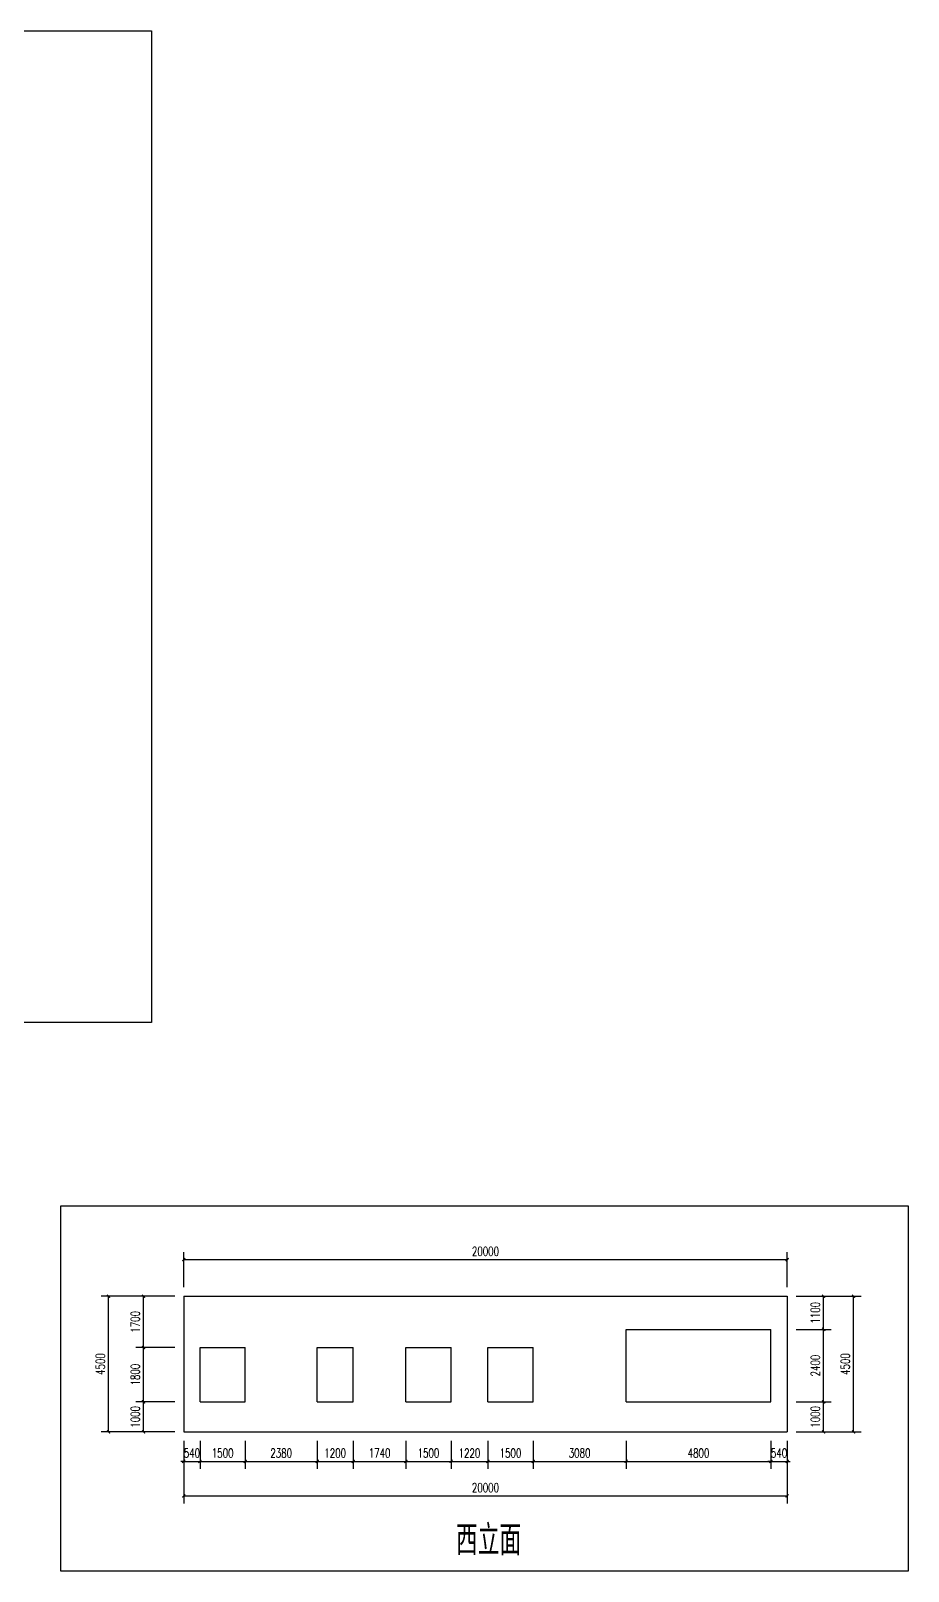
# Model space of a CAD drawing. Extents: x -2142 to 97876, y 173 to 51679.
# Drawn here: x 37990 to 67067, y 615 to 51679 of the extents above; entities that cross this region are included whole.
import ezdxf

# ---------------------------------------------------------------- set-up
doc = ezdxf.new("R2010")
doc.units = 0
doc.header["$LTSCALE"] = 1000
doc.header["$MEASUREMENT"] = 0
for name, color, linetype in [('E_WINDOW', 4, 'Continuous'), ('edge', 180, 'Continuous'), ('PUB_DIM', 3, 'Continuous')]:
    doc.layers.add(name, color=color, linetype=linetype)
doc.styles.add('_TCH_DIM_T3', font='SIMPLEX', dxfattribs={"width": 0.705882, "bigfont": 'GBCBIG'})
doc.styles.get("Standard").update_dxf_attribs({"font": 'gbenor.shx', "bigfont": 'gbcbig.shx'})
doc.dimstyles.new('_TCH_ARCH&&100', dxfattribs={"dimtxt": 297.5, "dimasz": 100, "dimexe": 250, "dimexo": 300, "dimgap": 126.25, "dimtad": 1, "dimdec": 0, "dimzin": 0, "dimdsep": 46, "dimtxsty": '_TCH_DIM_T3', "dimblk": 'ARCHTICK', "dimcen": 0.09, "dimclrt": 7, "dimazin": 2, "dimtfac": 1, "dimtdec": 0, "dimtix": 1, "dimtmove": 2, "dimatfit": 3, "dimfxl": 100, "dimtolj": 1, "dimtzin": 0, "dimarcsym": 0})

# ---------------------------------------------------------------- blocks, each defined once
blk = doc.blocks.new('_ArchTick')
at = {"color": 0, "linetype": 'ByBlock', "const_width": 0.4}
blk.add_lwpolyline([(-0.5, -0.5), (0.5, 0.5)], dxfattribs=at)
blk = doc.blocks.new('*D37')
at = {"layer": 'Defpoints', "color": 0, "transparency": 16777216}
for p in [(63058, 9731), (65257, 9731), (63058, 5231)]:
    blk.add_point(p, dxfattribs=at)
at = {"layer": 'PUB_DIM', "color": 0, "lineweight": -2, "transparency": 16777216}
for p, q in [((63358, 9731), (65507, 9731)), ((65257, 5231), (65257, 9731)), ((63358, 5231), (65507, 5231))]:
    blk.add_line(p, q, dxfattribs=at)
at = {"layer": 'PUB_DIM', "color": 0, "lineweight": -2, "transparency": 16777216, "xscale": 100, "yscale": 100, "zscale": 100}
for p, rotation in [((65257, 9731), 90), ((65257, 5231), 270)]:
    blk.add_blockref('_ArchTick', p, dxfattribs=dict(at, rotation=rotation))
at = {"layer": 'PUB_DIM', "color": 7, "transparency": 16777216, "insert": (64982, 7481), "char_height": 297.5, "attachment_point": 5, "rotation": 90, "style": '_TCH_DIM_T3'}
blk.add_mtext('\\A1;4500', dxfattribs=at)
blk = doc.blocks.new('*D38')
at = {"layer": 'Defpoints', "color": 0, "transparency": 16777216}
for p in [(63058, 9731), (64265, 9731), (63058, 8631)]:
    blk.add_point(p, dxfattribs=at)
at = {"layer": 'PUB_DIM', "color": 0, "lineweight": -2, "transparency": 16777216}
for p, q in [((63358, 9731), (64515, 9731)), ((64265, 8631), (64265, 9731)), ((63358, 8631), (64515, 8631))]:
    blk.add_line(p, q, dxfattribs=at)
at = {"layer": 'PUB_DIM', "color": 0, "lineweight": -2, "transparency": 16777216, "xscale": 100, "yscale": 100, "zscale": 100}
for p, rotation in [((64265, 9731), 90), ((64265, 8631), 270)]:
    blk.add_blockref('_ArchTick', p, dxfattribs=dict(at, rotation=rotation))
at = {"layer": 'PUB_DIM', "color": 7, "transparency": 16777216, "insert": (63990, 9181), "char_height": 297.5, "attachment_point": 5, "rotation": 90, "style": '_TCH_DIM_T3'}
blk.add_mtext('\\A1;1100', dxfattribs=at)
blk = doc.blocks.new('*D39')
at = {"layer": 'Defpoints', "color": 0, "transparency": 16777216}
for p in [(63058, 8631), (64265, 8631), (63058, 6231)]:
    blk.add_point(p, dxfattribs=at)
at = {"layer": 'PUB_DIM', "color": 0, "lineweight": -2, "transparency": 16777216}
for p, q in [((63358, 8631), (64515, 8631)), ((64265, 6231), (64265, 8631)), ((63358, 6231), (64515, 6231))]:
    blk.add_line(p, q, dxfattribs=at)
at = {"layer": 'PUB_DIM', "color": 0, "lineweight": -2, "transparency": 16777216, "xscale": 100, "yscale": 100, "zscale": 100}
for p, rotation in [((64265, 8631), 90), ((64265, 6231), 270)]:
    blk.add_blockref('_ArchTick', p, dxfattribs=dict(at, rotation=rotation))
at = {"layer": 'PUB_DIM', "color": 7, "transparency": 16777216, "insert": (63990, 7431), "char_height": 297.5, "attachment_point": 5, "rotation": 90, "style": '_TCH_DIM_T3'}
blk.add_mtext('\\A1;2400', dxfattribs=at)
blk = doc.blocks.new('*D40')
at = {"layer": 'Defpoints', "color": 0, "transparency": 16777216}
for p in [(63058, 6231), (64265, 6231), (63058, 5231)]:
    blk.add_point(p, dxfattribs=at)
at = {"layer": 'PUB_DIM', "color": 0, "lineweight": -2, "transparency": 16777216}
for p, q in [((63358, 6231), (64515, 6231)), ((64265, 5231), (64265, 6231)), ((63358, 5231), (64515, 5231))]:
    blk.add_line(p, q, dxfattribs=at)
at = {"layer": 'PUB_DIM', "color": 0, "lineweight": -2, "transparency": 16777216, "xscale": 100, "yscale": 100, "zscale": 100}
for p, rotation in [((64265, 6231), 90), ((64265, 5231), 270)]:
    blk.add_blockref('_ArchTick', p, dxfattribs=dict(at, rotation=rotation))
at = {"layer": 'PUB_DIM', "color": 7, "transparency": 16777216, "insert": (63990, 5731), "char_height": 297.5, "attachment_point": 5, "rotation": 90, "style": '_TCH_DIM_T3'}
blk.add_mtext('\\A1;1000', dxfattribs=at)
blk = doc.blocks.new('*D41')
at = {"layer": 'Defpoints', "color": 0, "transparency": 16777216}
for p in [(43058, 5231), (63058, 5231), (63058, 3110)]:
    blk.add_point(p, dxfattribs=at)
at = {"layer": 'PUB_DIM', "color": 0, "lineweight": -2, "transparency": 16777216}
for p, q in [((43058, 4931), (43058, 2860)), ((63058, 4931), (63058, 2860)), ((43058, 3110), (63058, 3110))]:
    blk.add_line(p, q, dxfattribs=at)
at = {"layer": 'PUB_DIM', "color": 0, "lineweight": -2, "transparency": 16777216, "xscale": 100, "yscale": 100, "zscale": 100, "rotation": 180}
blk.add_blockref('_ArchTick', (43058, 3110), dxfattribs=at)
at = {"layer": 'PUB_DIM', "color": 0, "lineweight": -2, "transparency": 16777216, "xscale": 100, "yscale": 100, "zscale": 100}
blk.add_blockref('_ArchTick', (63058, 3110), dxfattribs=at)
at = {"layer": 'PUB_DIM', "color": 7, "transparency": 16777216, "insert": (53058, 3385), "char_height": 297.5, "attachment_point": 5, "style": '_TCH_DIM_T3'}
blk.add_mtext('\\A1;20000', dxfattribs=at)
blk = doc.blocks.new('*D42')
at = {"layer": 'Defpoints', "color": 0, "transparency": 16777216}
for p in [(43058, 5231), (43598, 5231), (43598, 4255)]:
    blk.add_point(p, dxfattribs=at)
at = {"layer": 'PUB_DIM', "color": 0, "lineweight": -2, "transparency": 16777216}
for p, q in [((43058, 4931), (43058, 4005)), ((43598, 4931), (43598, 4005)), ((43058, 4255), (42958, 4255)), ((43058, 4255), (43598, 4255)), ((43598, 4255), (43698, 4255))]:
    blk.add_line(p, q, dxfattribs=at)
at = {"layer": 'PUB_DIM', "color": 0, "lineweight": -2, "transparency": 16777216, "xscale": 100, "yscale": 100, "zscale": 100}
blk.add_blockref('_ArchTick', (43058, 4255), dxfattribs=at)
at = {"layer": 'PUB_DIM', "color": 0, "lineweight": -2, "transparency": 16777216, "xscale": 100, "yscale": 100, "zscale": 100, "rotation": 180}
blk.add_blockref('_ArchTick', (43598, 4255), dxfattribs=at)
at = {"layer": 'PUB_DIM', "color": 7, "transparency": 16777216, "insert": (43328, 4530), "char_height": 297.5, "attachment_point": 5, "style": '_TCH_DIM_T3'}
blk.add_mtext('\\A1;540', dxfattribs=at)
blk = doc.blocks.new('*D43')
at = {"layer": 'Defpoints', "color": 0, "transparency": 16777216}
for p in [(43598, 5231), (45098, 5231), (45098, 4255)]:
    blk.add_point(p, dxfattribs=at)
at = {"layer": 'PUB_DIM', "color": 0, "lineweight": -2, "transparency": 16777216}
for p, q in [((43598, 4931), (43598, 4005)), ((45098, 4931), (45098, 4005)), ((43598, 4255), (45098, 4255))]:
    blk.add_line(p, q, dxfattribs=at)
at = {"layer": 'PUB_DIM', "color": 0, "lineweight": -2, "transparency": 16777216, "xscale": 100, "yscale": 100, "zscale": 100, "rotation": 180}
blk.add_blockref('_ArchTick', (43598, 4255), dxfattribs=at)
at = {"layer": 'PUB_DIM', "color": 0, "lineweight": -2, "transparency": 16777216, "xscale": 100, "yscale": 100, "zscale": 100}
blk.add_blockref('_ArchTick', (45098, 4255), dxfattribs=at)
at = {"layer": 'PUB_DIM', "color": 7, "transparency": 16777216, "insert": (44348, 4530), "char_height": 297.5, "attachment_point": 5, "style": '_TCH_DIM_T3'}
blk.add_mtext('\\A1;1500', dxfattribs=at)
blk = doc.blocks.new('*D44')
at = {"layer": 'Defpoints', "color": 0, "transparency": 16777216}
for p in [(45098, 5231), (47478, 5231), (47478, 4255)]:
    blk.add_point(p, dxfattribs=at)
at = {"layer": 'PUB_DIM', "color": 0, "lineweight": -2, "transparency": 16777216}
for p, q in [((45098, 4931), (45098, 4005)), ((47478, 4931), (47478, 4005)), ((45098, 4255), (47478, 4255))]:
    blk.add_line(p, q, dxfattribs=at)
at = {"layer": 'PUB_DIM', "color": 0, "lineweight": -2, "transparency": 16777216, "xscale": 100, "yscale": 100, "zscale": 100, "rotation": 180}
blk.add_blockref('_ArchTick', (45098, 4255), dxfattribs=at)
at = {"layer": 'PUB_DIM', "color": 0, "lineweight": -2, "transparency": 16777216, "xscale": 100, "yscale": 100, "zscale": 100}
blk.add_blockref('_ArchTick', (47478, 4255), dxfattribs=at)
at = {"layer": 'PUB_DIM', "color": 7, "transparency": 16777216, "insert": (46288, 4530), "char_height": 297.5, "attachment_point": 5, "style": '_TCH_DIM_T3'}
blk.add_mtext('\\A1;2380', dxfattribs=at)
blk = doc.blocks.new('*D45')
at = {"layer": 'Defpoints', "color": 0, "transparency": 16777216}
for p in [(47478, 5231), (48678, 5231), (48678, 4255)]:
    blk.add_point(p, dxfattribs=at)
at = {"layer": 'PUB_DIM', "color": 0, "lineweight": -2, "transparency": 16777216}
for p, q in [((47478, 4931), (47478, 4005)), ((48678, 4931), (48678, 4005)), ((47478, 4255), (48678, 4255))]:
    blk.add_line(p, q, dxfattribs=at)
at = {"layer": 'PUB_DIM', "color": 0, "lineweight": -2, "transparency": 16777216, "xscale": 100, "yscale": 100, "zscale": 100, "rotation": 180}
blk.add_blockref('_ArchTick', (47478, 4255), dxfattribs=at)
at = {"layer": 'PUB_DIM', "color": 0, "lineweight": -2, "transparency": 16777216, "xscale": 100, "yscale": 100, "zscale": 100}
blk.add_blockref('_ArchTick', (48678, 4255), dxfattribs=at)
at = {"layer": 'PUB_DIM', "color": 7, "transparency": 16777216, "insert": (48078, 4530), "char_height": 297.5, "attachment_point": 5, "style": '_TCH_DIM_T3'}
blk.add_mtext('\\A1;1200', dxfattribs=at)
blk = doc.blocks.new('*D46')
at = {"layer": 'Defpoints', "color": 0, "transparency": 16777216}
for p in [(48678, 5231), (50418, 5231), (50418, 4255)]:
    blk.add_point(p, dxfattribs=at)
at = {"layer": 'PUB_DIM', "color": 0, "lineweight": -2, "transparency": 16777216}
for p, q in [((48678, 4931), (48678, 4005)), ((50418, 4931), (50418, 4005)), ((48678, 4255), (50418, 4255))]:
    blk.add_line(p, q, dxfattribs=at)
at = {"layer": 'PUB_DIM', "color": 0, "lineweight": -2, "transparency": 16777216, "xscale": 100, "yscale": 100, "zscale": 100, "rotation": 180}
blk.add_blockref('_ArchTick', (48678, 4255), dxfattribs=at)
at = {"layer": 'PUB_DIM', "color": 0, "lineweight": -2, "transparency": 16777216, "xscale": 100, "yscale": 100, "zscale": 100}
blk.add_blockref('_ArchTick', (50418, 4255), dxfattribs=at)
at = {"layer": 'PUB_DIM', "color": 7, "transparency": 16777216, "insert": (49548, 4530), "char_height": 297.5, "attachment_point": 5, "style": '_TCH_DIM_T3'}
blk.add_mtext('\\A1;1740', dxfattribs=at)
blk = doc.blocks.new('*D47')
at = {"layer": 'Defpoints', "color": 0, "transparency": 16777216}
for p in [(50418, 5231), (51918, 5231), (51918, 4255)]:
    blk.add_point(p, dxfattribs=at)
at = {"layer": 'PUB_DIM', "color": 0, "lineweight": -2, "transparency": 16777216}
for p, q in [((50418, 4931), (50418, 4005)), ((51918, 4931), (51918, 4005)), ((50418, 4255), (51918, 4255))]:
    blk.add_line(p, q, dxfattribs=at)
at = {"layer": 'PUB_DIM', "color": 0, "lineweight": -2, "transparency": 16777216, "xscale": 100, "yscale": 100, "zscale": 100, "rotation": 180}
blk.add_blockref('_ArchTick', (50418, 4255), dxfattribs=at)
at = {"layer": 'PUB_DIM', "color": 0, "lineweight": -2, "transparency": 16777216, "xscale": 100, "yscale": 100, "zscale": 100}
blk.add_blockref('_ArchTick', (51918, 4255), dxfattribs=at)
at = {"layer": 'PUB_DIM', "color": 7, "transparency": 16777216, "insert": (51168, 4530), "char_height": 297.5, "attachment_point": 5, "style": '_TCH_DIM_T3'}
blk.add_mtext('\\A1;1500', dxfattribs=at)
blk = doc.blocks.new('*D48')
at = {"layer": 'Defpoints', "color": 0, "transparency": 16777216}
for p in [(51918, 5231), (53138, 5231), (53138, 4255)]:
    blk.add_point(p, dxfattribs=at)
at = {"layer": 'PUB_DIM', "color": 0, "lineweight": -2, "transparency": 16777216}
for p, q in [((51918, 4931), (51918, 4005)), ((53138, 4931), (53138, 4005)), ((51918, 4255), (53138, 4255))]:
    blk.add_line(p, q, dxfattribs=at)
at = {"layer": 'PUB_DIM', "color": 0, "lineweight": -2, "transparency": 16777216, "xscale": 100, "yscale": 100, "zscale": 100, "rotation": 180}
blk.add_blockref('_ArchTick', (51918, 4255), dxfattribs=at)
at = {"layer": 'PUB_DIM', "color": 0, "lineweight": -2, "transparency": 16777216, "xscale": 100, "yscale": 100, "zscale": 100}
blk.add_blockref('_ArchTick', (53138, 4255), dxfattribs=at)
at = {"layer": 'PUB_DIM', "color": 7, "transparency": 16777216, "insert": (52528, 4530), "char_height": 297.5, "attachment_point": 5, "style": '_TCH_DIM_T3'}
blk.add_mtext('\\A1;1220', dxfattribs=at)
blk = doc.blocks.new('*D49')
at = {"layer": 'Defpoints', "color": 0, "transparency": 16777216}
for p in [(53138, 5231), (54638, 5231), (54638, 4255)]:
    blk.add_point(p, dxfattribs=at)
at = {"layer": 'PUB_DIM', "color": 0, "lineweight": -2, "transparency": 16777216}
for p, q in [((53138, 4931), (53138, 4005)), ((54638, 4931), (54638, 4005)), ((53138, 4255), (54638, 4255))]:
    blk.add_line(p, q, dxfattribs=at)
at = {"layer": 'PUB_DIM', "color": 0, "lineweight": -2, "transparency": 16777216, "xscale": 100, "yscale": 100, "zscale": 100, "rotation": 180}
blk.add_blockref('_ArchTick', (53138, 4255), dxfattribs=at)
at = {"layer": 'PUB_DIM', "color": 0, "lineweight": -2, "transparency": 16777216, "xscale": 100, "yscale": 100, "zscale": 100}
blk.add_blockref('_ArchTick', (54638, 4255), dxfattribs=at)
at = {"layer": 'PUB_DIM', "color": 7, "transparency": 16777216, "insert": (53888, 4530), "char_height": 297.5, "attachment_point": 5, "style": '_TCH_DIM_T3'}
blk.add_mtext('\\A1;1500', dxfattribs=at)
blk = doc.blocks.new('*D50')
at = {"layer": 'Defpoints', "color": 0, "transparency": 16777216}
for p in [(54638, 5231), (57718, 5231), (57718, 4255)]:
    blk.add_point(p, dxfattribs=at)
at = {"layer": 'PUB_DIM', "color": 0, "lineweight": -2, "transparency": 16777216}
for p, q in [((54638, 4931), (54638, 4005)), ((57718, 4931), (57718, 4005)), ((54638, 4255), (57718, 4255))]:
    blk.add_line(p, q, dxfattribs=at)
at = {"layer": 'PUB_DIM', "color": 0, "lineweight": -2, "transparency": 16777216, "xscale": 100, "yscale": 100, "zscale": 100, "rotation": 180}
blk.add_blockref('_ArchTick', (54638, 4255), dxfattribs=at)
at = {"layer": 'PUB_DIM', "color": 0, "lineweight": -2, "transparency": 16777216, "xscale": 100, "yscale": 100, "zscale": 100}
blk.add_blockref('_ArchTick', (57718, 4255), dxfattribs=at)
at = {"layer": 'PUB_DIM', "color": 7, "transparency": 16777216, "insert": (56178, 4530), "char_height": 297.5, "attachment_point": 5, "style": '_TCH_DIM_T3'}
blk.add_mtext('\\A1;3080', dxfattribs=at)
blk = doc.blocks.new('*D51')
at = {"layer": 'Defpoints', "color": 0, "transparency": 16777216}
for p in [(57718, 5231), (62518, 5231), (62518, 4255)]:
    blk.add_point(p, dxfattribs=at)
at = {"layer": 'PUB_DIM', "color": 0, "lineweight": -2, "transparency": 16777216}
for p, q in [((57718, 4931), (57718, 4005)), ((62518, 4931), (62518, 4005)), ((57718, 4255), (62518, 4255))]:
    blk.add_line(p, q, dxfattribs=at)
at = {"layer": 'PUB_DIM', "color": 0, "lineweight": -2, "transparency": 16777216, "xscale": 100, "yscale": 100, "zscale": 100, "rotation": 180}
blk.add_blockref('_ArchTick', (57718, 4255), dxfattribs=at)
at = {"layer": 'PUB_DIM', "color": 0, "lineweight": -2, "transparency": 16777216, "xscale": 100, "yscale": 100, "zscale": 100}
blk.add_blockref('_ArchTick', (62518, 4255), dxfattribs=at)
at = {"layer": 'PUB_DIM', "color": 7, "transparency": 16777216, "insert": (60118, 4530), "char_height": 297.5, "attachment_point": 5, "style": '_TCH_DIM_T3'}
blk.add_mtext('\\A1;4800', dxfattribs=at)
blk = doc.blocks.new('*D52')
at = {"layer": 'Defpoints', "color": 0, "transparency": 16777216}
for p in [(62518, 5231), (63058, 5231), (63058, 4255)]:
    blk.add_point(p, dxfattribs=at)
at = {"layer": 'PUB_DIM', "color": 0, "lineweight": -2, "transparency": 16777216}
for p, q in [((62518, 4931), (62518, 4005)), ((63058, 4931), (63058, 4005)), ((62518, 4255), (62418, 4255)), ((62518, 4255), (63058, 4255)), ((63058, 4255), (63158, 4255))]:
    blk.add_line(p, q, dxfattribs=at)
at = {"layer": 'PUB_DIM', "color": 0, "lineweight": -2, "transparency": 16777216, "xscale": 100, "yscale": 100, "zscale": 100}
blk.add_blockref('_ArchTick', (62518, 4255), dxfattribs=at)
at = {"layer": 'PUB_DIM', "color": 0, "lineweight": -2, "transparency": 16777216, "xscale": 100, "yscale": 100, "zscale": 100, "rotation": 180}
blk.add_blockref('_ArchTick', (63058, 4255), dxfattribs=at)
at = {"layer": 'PUB_DIM', "color": 7, "transparency": 16777216, "insert": (62788, 4530), "char_height": 297.5, "attachment_point": 5, "style": '_TCH_DIM_T3'}
blk.add_mtext('\\A1;540', dxfattribs=at)
blk = doc.blocks.new('*D53')
at = {"layer": 'Defpoints', "color": 0, "transparency": 16777216}
for p in [(63058, 10943), (43058, 9731), (63058, 9731)]:
    blk.add_point(p, dxfattribs=at)
at = {"layer": 'PUB_DIM', "color": 0, "lineweight": -2, "transparency": 16777216}
for p, q in [((43058, 10031), (43058, 11193)), ((43058, 10943), (63058, 10943)), ((63058, 10031), (63058, 11193))]:
    blk.add_line(p, q, dxfattribs=at)
at = {"layer": 'PUB_DIM', "color": 0, "lineweight": -2, "transparency": 16777216, "xscale": 100, "yscale": 100, "zscale": 100, "rotation": 180}
blk.add_blockref('_ArchTick', (43058, 10943), dxfattribs=at)
at = {"layer": 'PUB_DIM', "color": 0, "lineweight": -2, "transparency": 16777216, "xscale": 100, "yscale": 100, "zscale": 100}
blk.add_blockref('_ArchTick', (63058, 10943), dxfattribs=at)
at = {"layer": 'PUB_DIM', "color": 7, "transparency": 16777216, "insert": (53058, 11218), "char_height": 297.5, "attachment_point": 5, "style": '_TCH_DIM_T3'}
blk.add_mtext('\\A1;20000', dxfattribs=at)
blk = doc.blocks.new('*D54')
at = {"layer": 'Defpoints', "color": 0, "transparency": 16777216}
for p in [(40570, 9731), (43058, 9731), (43058, 5231)]:
    blk.add_point(p, dxfattribs=at)
at = {"layer": 'PUB_DIM', "color": 0, "lineweight": -2, "transparency": 16777216}
for p, q in [((42758, 9731), (40320, 9731)), ((40570, 5231), (40570, 9731)), ((42758, 5231), (40320, 5231))]:
    blk.add_line(p, q, dxfattribs=at)
at = {"layer": 'PUB_DIM', "color": 0, "lineweight": -2, "transparency": 16777216, "xscale": 100, "yscale": 100, "zscale": 100}
for p, rotation in [((40570, 9731), 90), ((40570, 5231), 270)]:
    blk.add_blockref('_ArchTick', p, dxfattribs=dict(at, rotation=rotation))
at = {"layer": 'PUB_DIM', "color": 7, "transparency": 16777216, "insert": (40295, 7481), "char_height": 297.5, "attachment_point": 5, "rotation": 90, "style": '_TCH_DIM_T3'}
blk.add_mtext('\\A1;4500', dxfattribs=at)
blk = doc.blocks.new('*D55')
at = {"layer": 'Defpoints', "color": 0, "transparency": 16777216}
for p in [(41726, 9731), (43058, 9731), (43058, 8031)]:
    blk.add_point(p, dxfattribs=at)
at = {"layer": 'PUB_DIM', "color": 0, "lineweight": -2, "transparency": 16777216}
for p, q in [((42758, 9731), (41476, 9731)), ((41726, 8031), (41726, 9731)), ((42758, 8031), (41476, 8031))]:
    blk.add_line(p, q, dxfattribs=at)
at = {"layer": 'PUB_DIM', "color": 0, "lineweight": -2, "transparency": 16777216, "xscale": 100, "yscale": 100, "zscale": 100}
for p, rotation in [((41726, 9731), 90), ((41726, 8031), 270)]:
    blk.add_blockref('_ArchTick', p, dxfattribs=dict(at, rotation=rotation))
at = {"layer": 'PUB_DIM', "color": 7, "transparency": 16777216, "insert": (41451, 8881), "char_height": 297.5, "attachment_point": 5, "rotation": 90, "style": '_TCH_DIM_T3'}
blk.add_mtext('\\A1;1700', dxfattribs=at)
blk = doc.blocks.new('*D56')
at = {"layer": 'Defpoints', "color": 0, "transparency": 16777216}
for p in [(41726, 8031), (43058, 8031), (43058, 6231)]:
    blk.add_point(p, dxfattribs=at)
at = {"layer": 'PUB_DIM', "color": 0, "lineweight": -2, "transparency": 16777216}
for p, q in [((42758, 8031), (41476, 8031)), ((41726, 6231), (41726, 8031)), ((42758, 6231), (41476, 6231))]:
    blk.add_line(p, q, dxfattribs=at)
at = {"layer": 'PUB_DIM', "color": 0, "lineweight": -2, "transparency": 16777216, "xscale": 100, "yscale": 100, "zscale": 100}
for p, rotation in [((41726, 8031), 90), ((41726, 6231), 270)]:
    blk.add_blockref('_ArchTick', p, dxfattribs=dict(at, rotation=rotation))
at = {"layer": 'PUB_DIM', "color": 7, "transparency": 16777216, "insert": (41451, 7131), "char_height": 297.5, "attachment_point": 5, "rotation": 90, "style": '_TCH_DIM_T3'}
blk.add_mtext('\\A1;1800', dxfattribs=at)
blk = doc.blocks.new('*D57')
at = {"layer": 'Defpoints', "color": 0, "transparency": 16777216}
for p in [(41726, 6231), (43058, 6231), (43058, 5231)]:
    blk.add_point(p, dxfattribs=at)
at = {"layer": 'PUB_DIM', "color": 0, "lineweight": -2, "transparency": 16777216}
for p, q in [((42758, 6231), (41476, 6231)), ((41726, 5231), (41726, 6231)), ((42758, 5231), (41476, 5231))]:
    blk.add_line(p, q, dxfattribs=at)
at = {"layer": 'PUB_DIM', "color": 0, "lineweight": -2, "transparency": 16777216, "xscale": 100, "yscale": 100, "zscale": 100}
for p, rotation in [((41726, 6231), 90), ((41726, 5231), 270)]:
    blk.add_blockref('_ArchTick', p, dxfattribs=dict(at, rotation=rotation))
at = {"layer": 'PUB_DIM', "color": 7, "transparency": 16777216, "insert": (41451, 5731), "char_height": 297.5, "attachment_point": 5, "rotation": 90, "style": '_TCH_DIM_T3'}
blk.add_mtext('\\A1;1000', dxfattribs=at)

msp = doc.modelspace()

# ---------------------------------------------------------------- linework, layer by layer
for p, q in [((43057.6, 9731.3), (63057.6, 9731.3)), ((43057.6, 9731.3), (43057.6, 5231.3)), ((63057.6, 9731.3), (63057.6, 5231.3)), ((43057.6, 5231.3), (63057.6, 5231.3))]:
    msp.add_line(p, q)
at = {"layer": 'E_WINDOW'}
for p, q in [((57717.6, 8631.3), (62517.6, 8631.3)), ((57717.6, 6231.3), (57717.6, 8631.3)), ((62517.6, 6231.3), (62517.6, 8631.3)), ((43597.6, 8031.3), (45097.6, 8031.3)), ((43597.6, 6231.3), (43597.6, 8031.3)), ((45097.6, 6231.3), (45097.6, 8031.3)), ((47477.6, 6231.3), (47477.6, 8031.3)), ((47477.6, 8031.3), (48677.6, 8031.3)), ((48677.6, 6231.3), (48677.6, 8031.3)), ((50417.6, 6231.3), (50417.6, 8031.3)), ((50417.6, 8031.3), (51917.6, 8031.3)), ((51917.6, 6231.3), (51917.6, 8031.3)), ((53137.6, 6231.3), (53137.6, 8031.3)), ((53137.6, 8031.3), (54637.6, 8031.3)), ((54637.6, 6231.3), (54637.6, 8031.3)), ((43597.6, 6231.3), (45097.6, 6231.3)), ((47477.6, 6231.3), (48677.6, 6231.3)), ((50417.6, 6231.3), (51917.6, 6231.3)), ((53137.6, 6231.3), (54637.6, 6231.3)), ((57717.6, 6231.3), (62517.6, 6231.3))]:
    msp.add_line(p, q, dxfattribs=at)
at = {"layer": 'edge'}
for points in [[(12276.9, 51678.6), (41994.3, 51678.6), (41994.3, 18802.1), (12276.9, 18802.1)], [(38990.2, 12722.6), (67067.5, 12722.6), (67067.5, 614.8), (38990.2, 614.8)]]:
    msp.add_lwpolyline(points, close=True, dxfattribs=at)

# ---------------------------------------------------------------- texts
msp.add_text('西立面', height=1000).set_placement((52081.9, 1144.5))

# ---------------------------------------------------------------- dimensions: what is measured, and where the dimension line sits
at = {"layer": 'PUB_DIM'}
for p1, p2, distance, picture, middle in [((43057.6, 9731.3), (63057.6, 9731.3), 1211.3, '*D53', (53057.6, 11217.6)), ((43057.6, 5231.3), (43057.6, 9731.3), 2487.5, '*D54', (40295.1, 7481.3)), ((43057.6, 8031.3), (43057.6, 9731.3), 1331.3, '*D55', (41451.3, 8881.3)), ((63057.6, 5231.3), (63057.6, 9731.3), -2199.6, '*D37', (64982.2, 7481.3)), ((63057.6, 8631.3), (63057.6, 9731.3), -1207.5, '*D38', (63990.1, 9181.3)), ((63057.6, 6231.3), (63057.6, 8631.3), -1207.5, '*D39', (63990.1, 7431.3)), ((43057.6, 6231.3), (43057.6, 8031.3), 1331.3, '*D56', (41451.3, 7131.3)), ((43057.6, 5231.3), (43057.6, 6231.3), 1331.3, '*D57', (41451.3, 5731.3)), ((63057.6, 5231.3), (63057.6, 6231.3), -1207.5, '*D40', (63990.1, 5731.3)), ((43057.6, 5231.3), (43597.6, 5231.3), -976, '*D42', (43327.6, 4530.3)), ((43057.6, 5231.3), (63057.6, 5231.3), -2120.8, '*D41', (53057.6, 3385.5)), ((43597.6, 5231.3), (45097.6, 5231.3), -976, '*D43', (44347.6, 4530.3)), ((45097.6, 5231.3), (47477.6, 5231.3), -976, '*D44', (46287.6, 4530.3)), ((47477.6, 5231.3), (48677.6, 5231.3), -976, '*D45', (48077.6, 4530.3)), ((48677.6, 5231.3), (50417.6, 5231.3), -976, '*D46', (49547.6, 4530.3)), ((50417.6, 5231.3), (51917.6, 5231.3), -976, '*D47', (51167.6, 4530.3)), ((51917.6, 5231.3), (53137.6, 5231.3), -976, '*D48', (52527.6, 4530.3)), ((53137.6, 5231.3), (54637.6, 5231.3), -976, '*D49', (53887.6, 4530.3)), ((54637.6, 5231.3), (57717.6, 5231.3), -976, '*D50', (56177.6, 4530.3)), ((57717.6, 5231.3), (62517.6, 5231.3), -976, '*D51', (60117.6, 4530.3)), ((62517.6, 5231.3), (63057.6, 5231.3), -976, '*D52', (62787.6, 4530.3))]:
    dim = msp.add_aligned_dim(p1=p1, p2=p2, distance=distance, dimstyle='_TCH_ARCH&&100', dxfattribs=at)
    dim.commit()
    dim.dimension.update_dxf_attribs({"geometry": picture, "text_midpoint": middle})

doc.saveas('drawing.dxf')
